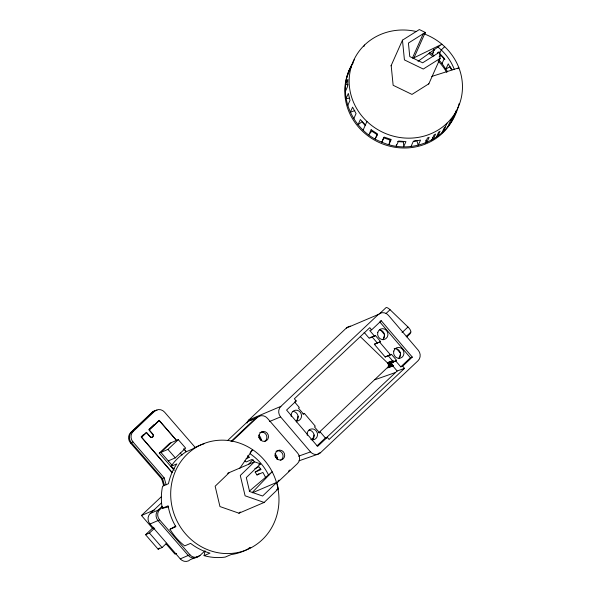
<?xml version="1.0" encoding="UTF-8"?>
<svg xmlns="http://www.w3.org/2000/svg" width="591" height="591" viewBox="0 0 591 591"><rect width="100%" height="100%" fill="white"/><g stroke="black" fill="none" stroke-linecap="round" stroke-linejoin="round"><path stroke-width="0.89" d="M458.128 106.89C449.699 139.158 411.75 155.625 381.86 142.187C352.546 131.32 335.599 93.925 351.305 65.771L346.851 77.539M396.421 144.581L396.251 146.14L398.533 141.02L405.936 141.633L403.653 146.76L403.513 142.017L397.595 141.544M248.213 548.522L250.732 547.443A57.275 53.552 66.8 0 1 231.088 554.572L225.208 557.091A57.275 53.552 66.8 0 1 204.087 555.658L205.084 550.856M458.424 106.07L459.155 103.551M296.453 421.974L298.145 416.16M312.698 439.874L314.146 434.895M383.071 339.869L384.586 334.646L380.597 329.97M399.147 358.353L400.587 353.374L396.598 348.705M454.944 114.477L456.149 111.197M349.022 70.89L354.386 59.492M363.967 46.393L364.588 44.997M345.351 91.494L347.634 86.375L347.9 79.327L345.617 84.447L348.092 84.808M347.715 105.53L349.998 100.411L348.335 93.437L346.053 98.564L349.325 98.217M353.773 118.688L356.055 113.568L352.583 107.156L350.3 112.275L354.836 110.561M391.035 65.837L402.464 40.166L419.337 29.55L425.284 32.439L413.855 58.103M363.125 130.079L366.952 121.473M412.392 58.117L423.259 33.709A1.426 1.33 24 0 0 425.284 32.439L408.418 43.054L409.762 56.559L422.646 62.809L439.512 52.193L440.132 58.428L428.704 84.099M434.503 49.09L432.22 54.209L434.23 55.783M447.646 71.843L442.038 63.518L444.321 58.391L439.711 53.449L441.263 49.962L444.676 46.682L441.898 44.207A57.275 53.434 24 0 0 424.545 34.019M411.033 146.45L413.316 141.33L420.533 140.104L418.258 145.223L416.832 140.614L413.56 141.279M425.202 143.096L427.478 137.976L429.147 137.282L426.865 142.401L425.771 140.222M431.748 140.111L434.03 134.984L435.574 134.083L433.292 139.21L432.376 137.851M436.313 137.311L438.588 132.185L440.066 131.187L437.783 136.307M441.898 132.945L444.173 127.819L445.488 126.644M443.213 131.763L447.04 123.157M447.926 126.548L450.209 121.428L454.147 115.629L451.864 120.756L450.401 119.929M379.134 314.124L385.738 307.904A5.024 1.684 46.7 0 1 390.06 309.706L407.975 327.008A5.024 1.684 46.7 0 1 410.819 332.12L410.088 333.767L406.785 336.885M352.103 64.618L353.034 63.134M239.562 468.604L252.66 449.692L250.178 452.388M433.676 52.363L432.22 54.209L429.413 52.274M248.656 464.253L251.847 460.729L253.524 460.012M318.726 432.745L388.317 366.723L388.42 364.455L387.341 362.741L360.311 336.641M252.298 492.458L272.156 471.751L249.276 491.202M439.135 56.928L440.842 55.288L444.92 59.595M229.36 472.556L215.146 486.23L219.955 506.561L238.986 513.202L240.278 511.961M264.133 502.453L245.102 495.805L240.286 475.482L254.499 461.8L260.513 463.898L246.299 477.58L249.594 491.483L262.611 496.026L276.824 482.352L278.346 488.772L264.133 502.453L238.897 513.239M163.714 485.846L161.727 478.946L130.515 442.977A7.535 7.048 66.8 0 1 130.774 432.449L152.035 412.4A7.535 7.048 66.8 0 1 155.27 410.723M130.774 432.449L133.226 431.4L154.487 411.351A7.535 7.048 66.8 0 1 164.564 412.134L195.178 447.409M141.168 436.779L143.62 434.466M148.932 429.458L154.258 424.434M174.227 470.34L159.267 453.112L169.595 443.368L178.275 439.652L185.64 448.133L175.305 457.877L168.265 460.891M171.235 442.666L160.907 452.411L172.269 465.509M159.267 453.112L167.947 449.396L178.275 439.652M152.825 528.605L141.456 515.492L161.432 496.654M247.016 423.097A7.535 7.033 24 0 1 248.877 419.965L346.326 328.071A7.535 7.033 24 0 1 350.581 326.18M197.52 556.574L190.324 559.655A7.535 7.048 66.8 0 1 180.255 558.872L149.996 524.01A7.535 7.048 66.8 0 1 150.254 513.483L161.602 502.786M227.675 440.472L247.703 421.59A7.535 7.048 66.8 0 1 251.855 419.795M162.252 506.288L158.248 510.063A7.535 7.048 66.8 0 0 157.989 520.59L188.248 555.451A7.535 7.048 66.8 0 0 197.608 556.818M231 441.455L255.696 418.169A7.535 7.048 66.8 0 1 258.939 416.492M150.254 513.483L159.888 509.361L162.51 506.886M231.99 441.366L257.336 417.468A7.535 7.048 66.8 0 1 267.405 418.251L297.665 453.112A7.535 7.048 66.8 0 1 297.406 463.64L276.714 483.15M248.877 419.965L280.917 406.349L378.366 314.456A7.535 7.026 70.3 0 1 388.376 315.262L418.28 350.264A7.535 7.026 70.3 0 1 417.963 360.813L320.514 452.706L318.778 453.312M166.684 543.188L162.045 547.554L158.152 549.224L145.556 534.715L153.505 527.224M145.556 534.715L149.457 533.045L154.753 528.051M386.093 313.444L390.06 309.706M402.663 366.191L412.304 357.097L381.269 320.773L371.628 329.859L369.767 327.687L294.362 398.799L296.217 400.971L286.576 410.065L317.611 446.39L327.251 437.303L329.106 439.475L404.517 368.363L402.663 366.191L400.779 366.863L395.83 361.071L390.348 363.037L397.152 371.008L404.517 368.363M364.108 332.319L369.212 338.296L375.47 335.599L380.604 341.605L374.347 344.302L385.214 357.023L391.471 354.334L396.598 360.34L395.83 361.071M374.347 344.302L380.604 341.605M158.152 549.224L159.474 547.975M327.251 437.303L325.368 437.975L320.418 432.184L319.628 432.93L314.493 426.924L315.284 426.177L304.417 413.449L303.626 414.202L298.492 408.189L299.282 407.443L294.887 402.294M402.035 332.607L407.975 327.008M275.214 456.695L277.644 459.229M406.202 336.471L410.819 332.12M385.214 357.023L388.043 355.56L393.178 361.566M390.348 363.037L396.598 360.34M311.361 439.689L313.37 437.798M277.748 481.333L279.085 480.077M288.423 471.263L289.76 470M198.325 556.234L199.957 555.533L204.634 551.122M317.012 445.858L325.368 437.975M400.779 366.863L410.42 357.769L412.304 357.097M325.973 438.13L397.152 371.008M265.677 477.735A52.252 48.854 66.8 0 0 262.884 472.445L257.004 474.965L255.164 472.091L260.661 468.604M418.007 61.331L441.898 44.207L413.995 57.8M440.132 58.428L423.267 69.044L404.429 59.913L402.464 40.166M428.837 83.789L411.971 94.412L393.141 85.281L391.176 65.527M204.087 555.658L209.968 553.146A57.275 53.552 66.8 0 1 190.583 543.373L184.702 545.885A57.275 53.552 66.8 0 1 170.001 529.263L175.675 526.056M257.004 474.965L258.998 473.716M457.316 68.696L458.904 67.825L431.726 76.438M152.035 412.4L154.487 411.351M130.515 442.977L132.968 441.928A7.535 7.048 66.8 0 1 133.226 431.4M247.703 421.59L257.336 417.468M174.227 468.899L170.969 466.38L176.849 463.861A57.275 53.552 66.8 0 0 168.457 483.719L162.569 486.23A57.275 53.552 66.8 0 0 162.237 508.312L168.583 506.945M161.727 478.946L164.187 477.897L166.167 484.797M246.115 458.719L249.476 457.279A52.252 48.854 66.8 0 0 247.452 455.787M227.594 473.31L254.544 461.734L252.076 459.421L246.196 461.94L244.896 460.869M258.836 464.622L260.513 463.898M141.456 515.492L154.731 509.811M254.832 468.619L259.035 466.824L261.045 469.572L255.164 472.091M162.237 508.312L168.117 505.8A57.275 53.552 66.8 0 0 175.889 526.744L170.001 529.263M149.996 524.01L159.629 519.888A7.535 7.048 66.8 0 1 159.888 509.361M252.438 492.783L276.824 482.352M276.662 489.488L278.346 488.772M176.643 553.42L174.98 554.129L165.997 543.779M180.255 558.872L189.888 554.75A7.535 7.048 66.8 0 0 199.957 555.533M346.326 328.071L378.366 314.456M269.526 421.509L280.599 416.899A7.535 7.026 70.3 0 1 280.917 406.349M380.013 321.223L381.269 320.773M371.628 329.859L369.744 330.539L374.694 336.331M369.988 337.564L371.355 337.077M375.47 335.599L372.042 336.826L377.176 342.839M388.9 355.25L391.471 354.334M392.365 360.946L387.341 362.741L393.303 360.783M392.971 361.33L387.755 363.192L393.665 361.219M294.961 401.422L296.217 400.971M302.851 414.01L304.417 413.449M318.852 432.745L320.418 432.184M298.514 456.193L310.504 451.901A7.535 7.026 70.3 0 0 320.514 452.706M393.237 361.729L388.036 363.583L393.288 361.84M390.858 363.081L388.257 364.004L390.873 363.14M391.885 363.221L388.42 364.455L391.899 363.302M391.161 364.462L388.568 365.371L392.01 364.233M391.907 365.075L388.457 366.287L392.734 364.869M392.616 365.208L388.317 366.723L392.572 365.297M392.409 365.622L388.11 367.137L393.2 365.415M393.008 365.703L387.844 367.513L392.904 365.807M387.452 367.934L393.473 365.822M374.967 379.71L395.601 372.463M299.076 460.788L318.172 454.139M375.122 343.57L376.74 343.245M391.116 362.305L393.554 361.818M433.284 49.238L434.511 50.087M438.625 59.772L442.038 63.518M365.401 124.96L360.355 119.537L358.072 124.657L361.928 121.857L365.341 125.595M258.503 436.926L260.919 439.711M274.815 455.713L277.231 458.498M259.146 437.916L261.399 440.509M176.643 440.48L159.149 420.327L148.991 429.901L152.67 434.141A1.884 1.758 66.8 0 1 152.604 436.771A1.884 1.758 66.8 0 1 150.084 436.579L146.405 432.339L141.33 437.126L172.092 472.578M183.882 448.82L186.291 451.598M176.657 440.679L159.223 420.593L149.242 430.012L152.84 434.156A2.009 1.876 66.8 0 1 152.766 436.963A2.009 1.876 66.8 0 1 150.084 436.756L146.487 432.605L141.574 437.237L172.232 472.556M183.867 448.99L186.268 451.76M180.211 453.009L182.006 455.077M167.947 449.396L175.305 457.877M132.968 441.928L164.187 477.897M159.629 519.888L189.888 554.75M149.457 533.045L162.045 547.554M379.983 322.147L410.42 357.769M379.828 342.337L390.695 355.065M280.599 416.899L310.504 451.901M452.034 69.834L450.187 66.68L445.961 68.962L448.244 63.835L451.406 69.686M164.534 485.499L162.547 478.599L131.328 442.629A7.535 7.048 66.8 0 1 131.586 432.102L152.855 412.053A7.535 7.048 66.8 0 1 157.007 410.257M437.488 53.463A1.426 1.33 24 0 1 439.512 52.193M444.676 46.682A57.275 53.434 24 0 1 431.925 133.3A57.275 53.434 24 0 1 349.739 89.019A57.275 53.434 24 0 1 416.677 31.604M437.406 46.637A52.252 48.743 24 0 1 454.243 69.25M456.112 110.761A57.275 53.434 24 0 1 380.441 143.059A57.275 53.434 24 0 1 351.549 65.852M428.867 53.508A52.252 48.743 24 0 1 433.026 56.477M438.094 60.991A52.252 48.743 24 0 1 446.685 72.353M379.511 329.896A5.526 5.149 70.3 0 1 384.202 333.656A5.526 5.149 70.3 0 1 382.902 339.53M394.16 348.705A5.526 5.149 70.3 0 1 399.922 351.726A5.526 5.149 70.3 0 1 398.903 358.264M307.283 435.382A5.526 5.149 70.3 0 1 312.055 428.889A5.526 5.149 70.3 0 1 317.5 435.264A5.526 5.149 70.3 0 1 310.836 439.549M309.078 430.13A5.526 5.149 70.3 0 1 313.777 433.897A5.526 5.149 70.3 0 1 312.469 439.763M291.282 416.655A5.526 5.149 70.3 0 1 295.603 410.184A5.526 5.149 70.3 0 1 301.528 415.584A5.526 5.149 70.3 0 1 296.18 421.11M293.077 411.402A5.526 5.149 70.3 0 1 297.775 415.163A5.526 5.149 70.3 0 1 296.468 421.028M276.499 457.907A5.504 1.847 46.7 0 1 276.699 459.044M277.26 457.582A5.866 1.965 46.7 0 1 277.467 458.801M276.049 451.295A5.024 4.698 66.8 0 1 282.491 453.615A5.024 4.698 66.8 0 1 280.585 460.256M259.863 432.642A5.024 4.698 66.8 0 1 266.297 434.961A5.024 4.698 66.8 0 1 264.399 441.603M262.264 431.666A5.526 5.164 66.8 0 1 263.608 431.955M258.659 435.249A5.526 5.164 66.8 0 1 261.156 440.177M274.852 453.903A5.526 5.164 66.8 0 1 277.349 458.83M277.519 486.496A57.275 53.552 66.8 0 1 210.669 550.827A57.275 53.552 66.8 0 1 185.67 455.764A57.275 53.552 66.8 0 1 276.381 482.153M276.987 484.31A57.275 53.552 66.8 0 1 277.349 485.765M170.969 466.38A57.275 53.552 66.8 0 1 186.143 451.775L192.031 449.256A57.275 53.552 66.8 0 1 203.961 443.834M250.215 453.829A52.252 48.854 66.8 0 1 268.765 475.482M390.09 140.052L388.944 144.61L391.22 139.483L384.135 137.068L381.86 142.187L383.625 137.843L390.09 140.052M371.118 129.739L368.836 134.859L371.746 131.158L377.472 134.866L375.115 138.922L377.398 133.795L371.118 129.739M391.116 363.99L388.523 364.913L391.124 364.056M391.996 364.617L388.546 365.836L391.973 364.699M393.798 351.054A5.526 5.149 70.3 0 0 399.952 358.264A5.526 5.149 70.3 0 0 402.56 349.296A5.526 5.149 70.3 0 0 393.798 351.054M377.797 332.319A5.526 5.149 70.3 0 0 383.958 339.53A5.526 5.149 70.3 0 0 386.558 330.568A5.526 5.149 70.3 0 0 377.797 332.319M275.406 453.437A5.024 4.698 66.8 0 0 281.072 459.968A5.024 4.698 66.8 0 0 283.399 451.827A5.024 4.698 66.8 0 0 275.406 453.437M259.213 434.777A5.024 4.698 66.8 0 0 264.879 441.307A5.024 4.698 66.8 0 0 267.206 433.173A5.024 4.698 66.8 0 0 259.213 434.777"/></g></svg>
